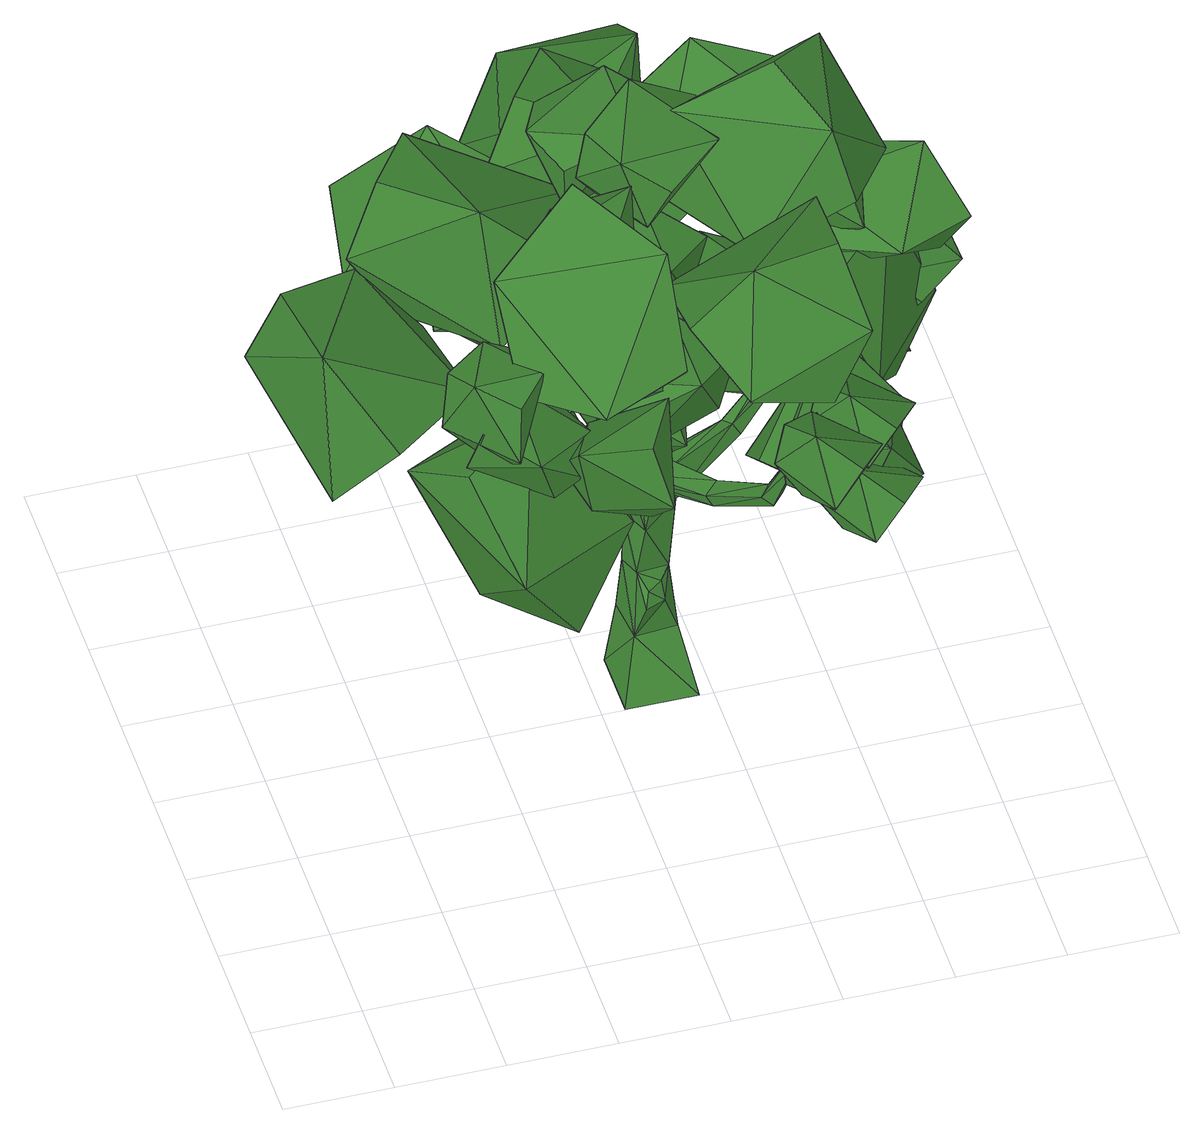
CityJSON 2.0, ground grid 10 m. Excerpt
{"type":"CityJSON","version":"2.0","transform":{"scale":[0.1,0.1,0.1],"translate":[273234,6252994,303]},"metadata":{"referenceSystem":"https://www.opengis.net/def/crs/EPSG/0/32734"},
"CityObjects":{
"tree1":{"type":"SolitaryVegetationObject","attributes":{"height":2.1,"width":0.16,"group":"standard","type":"broadleaf","footprint":[263524.83,6242753.34],"ground_height":17.25},"geometry":[{"type":"MultiSurface","lod":"2","boundaries":[[[0,1,2]],[[3,4,5]],[[0,6,7]],[[8,9,6]],[[9,10,11]],[[3,12,13]],[[2,8,0]],[[14,15,8]],[[15,16,10]],[[17,18,19]],[[2,20,14]],[[20,21,14]],[[22,16,21]],[[23,24,25]],[[7,20,1]],[[22,26,9]],[[9,23,22]],[[11,27,23]],[[28,29,30]],[[25,31,32]],[[33,34,35]],[[5,36,37]],[[38,39,40]],[[34,41,35]],[[28,38,34]],[[31,41,29]],[[39,42,43]],[[41,44,29]],[[29,39,30]],[[41,40,45]],[[46,42,47]],[[40,47,45]],[[39,46,40]],[[44,47,42]],[[48,49,50]],[[11,48,51]],[[11,12,3]],[[10,13,48]],[[52,53,54]],[[51,50,55]],[[12,55,52]],[[12,49,13]],[[56,57,58]],[[52,59,49]],[[49,56,50]],[[55,56,53]],[[60,57,61]],[[53,58,60]],[[53,61,54]],[[54,57,59]],[[62,63,64]],[[19,65,66]],[[67,65,62]],[[17,62,68]],[[10,17,32]],[[10,66,67]],[[16,19,66]],[[32,19,25]],[[64,69,70]],[[68,71,18]],[[18,63,65]],[[68,64,72]],[[70,73,74]],[[72,75,71]],[[63,75,69]],[[64,76,72]],[[73,77,74]],[[76,78,75]],[[75,73,69]],[[76,74,77]],[[79,80,81]],[[22,81,80]],[[9,79,6]],[[20,79,81]],[[82,83,84]],[[33,85,86]],[[33,28,34]],[[87,32,31]],[[33,36,88]],[[86,82,84]],[[27,37,82]],[[89,90,91]],[[82,92,93]],[[84,89,36]],[[37,89,92]],[[94,91,90]],[[89,95,92]],[[83,94,90]],[[93,95,94]],[[86,24,27]],[[86,85,24]],[[85,25,24]],[[5,87,88]],[[5,4,87]],[[4,32,87]],[[0,7,1]],[[0,8,6]],[[8,15,9]],[[9,15,10]],[[13,32,4]],[[4,3,13]],[[2,14,8]],[[14,21,15]],[[15,21,16]],[[17,68,18]],[[2,1,20]],[[20,22,21]],[[22,23,16]],[[25,16,23]],[[23,27,24]],[[7,6,20]],[[22,80,26]],[[9,11,23]],[[11,3,27]],[[28,31,29]],[[25,35,31]],[[35,25,85]],[[85,33,35]],[[37,3,5]],[[5,88,36]],[[38,30,39]],[[34,38,41]],[[28,30,38]],[[31,35,41]],[[39,44,42]],[[41,45,44]],[[29,44,39]],[[41,38,40]],[[46,43,42]],[[40,46,47]],[[39,43,46]],[[44,45,47]],[[48,13,49]],[[11,10,48]],[[11,51,12]],[[10,32,13]],[[52,55,53]],[[51,48,50]],[[12,51,55]],[[12,52,49]],[[56,59,57]],[[52,54,59]],[[49,59,56]],[[55,50,56]],[[60,58,57]],[[53,56,58]],[[53,60,61]],[[54,61,57]],[[62,65,63]],[[19,18,65]],[[67,66,65]],[[17,67,62]],[[10,67,17]],[[10,16,66]],[[16,25,19]],[[32,17,19]],[[64,63,69]],[[68,72,71]],[[18,71,63]],[[68,62,64]],[[70,69,73]],[[72,76,75]],[[63,71,75]],[[64,70,76]],[[73,78,77]],[[76,77,78]],[[75,78,73]],[[76,70,74]],[[79,26,80]],[[22,20,81]],[[9,26,79]],[[20,6,79]],[[82,93,83]],[[33,88,28]],[[28,88,31]],[[88,87,31]],[[33,84,36]],[[84,33,86]],[[86,27,82]],[[27,3,37]],[[89,83,90]],[[82,37,92]],[[84,83,89]],[[37,36,89]],[[94,95,91]],[[89,91,95]],[[83,93,94]],[[93,92,95]],[[96,97,98]],[[99,100,101]],[[102,103,104]],[[96,98,104]],[[105,106,107]],[[108,109,110]],[[111,112,113]],[[105,107,113]],[[114,115,116]],[[117,118,119]],[[120,121,122]],[[114,116,122]],[[123,124,125]],[[126,127,128]],[[129,130,131]],[[123,125,131]],[[132,133,134]],[[135,136,137]],[[138,139,140]],[[132,134,140]],[[141,142,143]],[[144,145,146]],[[147,148,149]],[[141,143,149]],[[150,151,152]],[[153,154,155]],[[156,157,158]],[[150,152,158]],[[159,160,161]],[[162,163,164]],[[165,166,167]],[[159,161,167]],[[168,169,170]],[[171,172,173]],[[174,175,176]],[[168,170,176]],[[177,178,179]],[[180,181,182]],[[183,184,185]],[[177,179,185]],[[186,187,188]],[[189,190,191]],[[192,193,194]],[[186,188,194]],[[195,196,197]],[[198,199,200]],[[201,202,203]],[[195,197,203]],[[204,205,206]],[[207,208,209]],[[210,211,212]],[[204,206,212]],[[213,214,215]],[[216,217,218]],[[219,220,221]],[[213,215,221]],[[222,223,224]],[[225,226,227]],[[228,229,230]],[[222,224,230]],[[231,232,233]],[[234,235,236]],[[237,238,239]],[[231,233,239]],[[240,241,242]],[[243,244,245]],[[246,247,248]],[[240,242,248]],[[249,250,251]],[[252,253,254]],[[255,256,257]],[[249,251,257]],[[258,259,260]],[[261,262,263]],[[264,265,266]],[[258,260,266]],[[267,268,269]],[[270,271,272]],[[273,274,275]],[[267,269,275]],[[276,277,278]],[[279,280,281]],[[282,283,284]],[[276,278,284]],[[285,286,287]],[[288,289,290]],[[291,292,293]],[[285,287,293]],[[294,295,296]],[[297,298,299]],[[300,301,302]],[[294,296,302]],[[303,304,305]],[[306,307,308]],[[309,310,311]],[[303,305,311]],[[312,313,314]],[[315,316,317]],[[318,319,320]],[[312,314,320]],[[321,322,323]],[[324,325,326]],[[327,328,329]],[[321,323,329]],[[330,331,332]],[[333,334,335]],[[336,337,338]],[[330,332,338]],[[339,340,341]],[[342,343,344]],[[345,346,347]],[[339,341,347]],[[348,349,350]],[[351,352,353]],[[354,355,356]],[[348,350,356]],[[357,358,359]],[[360,361,362]],[[363,364,365]],[[357,359,365]],[[366,367,368]],[[369,370,371]],[[372,373,374]],[[366,368,374]],[[375,376,377]],[[378,379,380]],[[381,382,383]],[[375,377,383]],[[384,385,386]],[[387,388,389]],[[390,391,392]],[[384,386,392]],[[393,394,395]],[[396,397,398]],[[399,400,401]],[[393,395,401]],[[402,403,404]],[[405,406,407]],[[408,409,410]],[[402,404,410]],[[411,412,413]],[[414,415,416]],[[417,418,419]],[[411,413,419]],[[419,416,417]],[[419,413,416]],[[413,414,416]],[[419,412,411]],[[419,418,412]],[[418,420,412]],[[416,418,417]],[[416,415,418]],[[415,420,418]],[[413,415,414]],[[413,412,415]],[[412,420,415]],[[410,407,408]],[[410,404,407]],[[404,405,407]],[[410,403,402]],[[410,409,403]],[[409,421,403]],[[407,409,408]],[[407,406,409]],[[406,421,409]],[[404,406,405]],[[404,403,406]],[[403,421,406]],[[401,398,399]],[[401,395,398]],[[395,396,398]],[[401,394,393]],[[401,400,394]],[[400,422,394]],[[398,400,399]],[[398,397,400]],[[397,422,400]],[[395,397,396]],[[395,394,397]],[[394,422,397]],[[392,389,390]],[[392,386,389]],[[386,387,389]],[[392,385,384]],[[392,391,385]],[[391,423,385]],[[389,391,390]],[[389,388,391]],[[388,423,391]],[[386,388,387]],[[386,385,388]],[[385,423,388]],[[383,380,381]],[[383,377,380]],[[377,378,380]],[[383,376,375]],[[383,382,376]],[[382,424,376]],[[380,382,381]],[[380,379,382]],[[379,424,382]],[[377,379,378]],[[377,376,379]],[[376,424,379]],[[374,371,372]],[[374,368,371]],[[368,369,371]],[[374,367,366]],[[374,373,367]],[[373,425,367]],[[371,373,372]],[[371,370,373]],[[370,425,373]],[[368,370,369]],[[368,367,370]],[[367,425,370]],[[365,362,363]],[[365,359,362]],[[359,360,362]],[[365,358,357]],[[365,364,358]],[[364,426,358]],[[362,364,363]],[[362,361,364]],[[361,426,364]],[[359,361,360]],[[359,358,361]],[[358,426,361]],[[356,353,354]],[[356,350,353]],[[350,351,353]],[[356,349,348]],[[356,355,349]],[[355,427,349]],[[353,355,354]],[[353,352,355]],[[352,427,355]],[[350,352,351]],[[350,349,352]],[[349,427,352]],[[347,344,345]],[[347,341,344]],[[341,342,344]],[[347,340,339]],[[347,346,340]],[[346,428,340]],[[344,346,345]],[[344,343,346]],[[343,428,346]],[[341,343,342]],[[341,340,343]],[[340,428,343]],[[338,335,336]],[[338,332,335]],[[332,333,335]],[[338,331,330]],[[338,337,331]],[[337,429,331]],[[335,337,336]],[[335,334,337]],[[334,429,337]],[[332,334,333]],[[332,331,334]],[[331,429,334]],[[329,326,327]],[[329,323,326]],[[323,324,326]],[[329,322,321]],[[329,328,322]],[[328,430,322]],[[326,328,327]],[[326,325,328]],[[325,430,328]],[[323,325,324]],[[323,322,325]],[[322,430,325]],[[320,317,318]],[[320,314,317]],[[314,315,317]],[[320,313,312]],[[320,319,313]],[[319,431,313]],[[317,319,318]],[[317,316,319]],[[316,431,319]],[[314,316,315]],[[314,313,316]],[[313,431,316]],[[311,308,309]],[[311,305,308]],[[305,306,308]],[[311,304,303]],[[311,310,304]],[[310,432,304]],[[308,310,309]],[[308,307,310]],[[307,432,310]],[[305,307,306]],[[305,304,307]],[[304,432,307]],[[302,299,300]],[[302,296,299]],[[296,297,299]],[[302,295,294]],[[302,301,295]],[[301,433,295]],[[299,301,300]],[[299,298,301]],[[298,433,301]],[[296,298,297]],[[296,295,298]],[[295,433,298]],[[293,290,291]],[[293,287,290]],[[287,288,290]],[[293,286,285]],[[293,292,286]],[[292,434,286]],[[290,292,291]],[[290,289,292]],[[289,434,292]],[[287,289,288]],[[287,286,289]],[[286,434,289]],[[284,281,282]],[[284,278,281]],[[278,279,281]],[[284,277,276]],[[284,283,277]],[[283,435,277]],[[281,283,282]],[[281,280,283]],[[280,435,283]],[[278,280,279]],[[278,277,280]],[[277,435,280]],[[275,272,273]],[[275,269,272]],[[269,270,272]],[[275,268,267]],[[275,274,268]],[[274,436,268]],[[272,274,273]],[[272,271,274]],[[271,436,274]],[[269,271,270]],[[269,268,271]],[[268,436,271]],[[266,263,264]],[[266,260,263]],[[260,261,263]],[[266,259,258]],[[266,265,259]],[[265,437,259]],[[263,265,264]],[[263,262,265]],[[262,437,265]],[[260,262,261]],[[260,259,262]],[[259,437,262]],[[257,254,255]],[[257,251,254]],[[251,252,254]],[[257,250,249]],[[257,256,250]],[[256,438,250]],[[254,256,255]],[[254,253,256]],[[253,438,256]],[[251,253,252]],[[251,250,253]],[[250,438,253]],[[248,245,246]],[[248,242,245]],[[242,243,245]],[[248,241,240]],[[248,247,241]],[[247,439,241]],[[245,247,246]],[[245,244,247]],[[244,439,247]],[[242,244,243]],[[242,241,244]],[[241,439,244]],[[239,236,237]],[[239,233,236]],[[233,234,236]],[[239,232,231]],[[239,238,232]],[[238,440,232]],[[236,238,237]],[[236,235,238]],[[235,440,238]],[[233,235,234]],[[233,232,235]],[[232,440,235]],[[230,227,228]],[[230,224,227]],[[224,225,227]],[[230,223,222]],[[230,229,223]],[[229,441,223]],[[227,229,228]],[[227,226,229]],[[226,441,229]],[[224,226,225]],[[224,223,226]],[[223,441,226]],[[221,218,219]],[[221,215,218]],[[215,216,218]],[[221,214,213]],[[221,220,214]],[[220,442,214]],[[218,220,219]],[[218,217,220]],[[217,442,220]],[[215,217,216]],[[215,214,217]],[[214,442,217]],[[212,209,210]],[[212,206,209]],[[206,207,209]],[[212,205,204]],[[212,211,205]],[[211,443,205]],[[209,211,210]],[[209,208,211]],[[208,443,211]],[[206,208,207]],[[206,205,208]],[[205,443,208]],[[203,200,201]],[[203,197,200]],[[197,198,200]],[[203,196,195]],[[203,202,196]],[[202,444,196]],[[200,202,201]],[[200,199,202]],[[199,444,202]],[[197,199,198]],[[197,196,199]],[[196,444,199]],[[194,191,192]],[[194,188,191]],[[188,189,191]],[[194,187,186]],[[194,193,187]],[[193,445,187]],[[191,193,192]],[[191,190,193]],[[190,445,193]],[[188,190,189]],[[188,187,190]],[[187,445,190]],[[185,182,183]],[[185,179,182]],[[179,180,182]],[[185,178,177]],[[185,184,178]],[[184,446,178]],[[182,184,183]],[[182,181,184]],[[181,446,184]],[[179,181,180]],[[179,178,181]],[[178,446,181]],[[176,173,174]],[[176,170,173]],[[170,171,173]],[[176,169,168]],[[176,175,169]],[[175,447,169]],[[173,175,174]],[[173,172,175]],[[172,447,175]],[[170,172,171]],[[170,169,172]],[[169,447,172]],[[167,164,165]],[[167,161,164]],[[161,162,164]],[[167,160,159]],[[167,166,160]],[[166,448,160]],[[164,166,165]],[[164,163,166]],[[163,448,166]],[[161,163,162]],[[161,160,163]],[[160,448,163]],[[158,155,156]],[[158,152,155]],[[152,153,155]],[[158,151,150]],[[158,157,151]],[[157,449,151]],[[155,157,156]],[[155,154,157]],[[154,449,157]],[[152,154,153]],[[152,151,154]],[[151,449,154]],[[149,146,147]],[[149,143,146]],[[143,144,146]],[[149,142,141]],[[149,148,142]],[[148,450,142]],[[146,148,147]],[[146,145,148]],[[145,450,148]],[[143,145,144]],[[143,142,145]],[[142,450,145]],[[140,137,138]],[[140,134,137]],[[134,135,137]],[[140,133,132]],[[140,139,133]],[[139,451,133]],[[137,139,138]],[[137,136,139]],[[136,451,139]],[[134,136,135]],[[134,133,136]],[[133,451,136]],[[131,128,129]],[[131,125,128]],[[125,126,128]],[[131,124,123]],[[131,130,124]],[[130,452,124]],[[128,130,129]],[[128,127,130]],[[127,452,130]],[[125,127,126]],[[125,124,127]],[[124,452,127]],[[122,119,120]],[[122,116,119]],[[116,117,119]],[[122,115,114]],[[122,121,115]],[[121,453,115]],[[119,121,120]],[[119,118,121]],[[118,453,121]],[[116,118,117]],[[116,115,118]],[[115,453,118]],[[113,110,111]],[[113,107,110]],[[107,108,110]],[[113,106,105]],[[113,112,106]],[[112,454,106]],[[110,112,111]],[[110,109,112]],[[109,454,112]],[[107,109,108]],[[107,106,109]],[[106,454,109]],[[104,101,102]],[[104,98,101]],[[98,99,101]],[[104,97,96]],[[104,103,97]],[[103,455,97]],[[101,103,102]],[[101,100,103]],[[100,455,103]],[[98,100,99]],[[98,97,100]],[[97,455,100]]]}]}
},
"vertices":[
[387,366,4],[321,301,4],[321,366,4],[369,331,247],[364,343,247],[365,330,258],[376,329,64],[387,301,4],[371,373,63],[372,344,122],[361,354,210],[374,329,212],[433,359,258],[427,370,254],[332,369,63],[364,369,123],[335,355,183],[351,389,237],[333,439,278],[341,383,234],[336,325,64],[335,361,123],[341,335,129],[347,327,183],[341,323,239],[335,334,237],[361,329,120],[351,316,241],[323,332,324],[258,343,404],[262,332,411],[314,345,319],[355,350,243],[342,315,261],[312,322,317],[303,335,312],[395,275,277],[403,276,262],[257,324,401],[154,332,389],[152,325,380],[254,335,394],[98,337,421],[100,333,423],[152,342,382],[151,334,373],[98,330,420],[96,334,418],[436,372,241],[468,372,304],[480,374,300],[441,360,243],[470,362,307],[465,351,364],[454,349,368],[482,364,302],[463,360,363],[511,363,409],[514,364,407],[453,358,366],[514,361,408],[511,360,410],[354,451,259],[327,491,265],[346,493,265],[329,447,258],[339,392,210],[355,393,220],[347,441,280],[332,526,246],[348,527,246],[329,496,281],[340,497,281],[330,574,271],[339,575,272],[334,530,260],[344,531,261],[336,572,279],[331,571,278],[362,320,105],[347,319,119],[343,311,106],[389,264,258],[417,214,306],[382,264,272],[337,323,248],[346,314,251],[358,340,256],[359,329,268],[427,225,309],[435,191,365],[439,196,366],[438,220,301],[427,209,298],[440,187,363],[445,193,364],[595,389,446],[561,317,517],[612,350,376],[562,301,334],[526,225,401],[502,356,325],[463,397,384],[424,325,453],[530,429,417],[164,382,421],[176,277,436],[114,393,358],[40,362,348],[47,255,360],[8,392,417],[37,381,493],[44,276,510],[112,409,478],[251,217,446],[285,149,370],[194,265,413],[126,241,375],[155,174,296],[97,196,436],[134,134,474],[164,63,399],[201,176,496],[468,152,646],[477,252,609],[388,135,650],[333,141,590],[338,240,551],[373,92,538],[450,100,511],[459,198,469],[484,101,585],[317,95,586],[313,143,682],[241,81,561],[180,135,555],[170,184,649],[220,186,505],[292,221,517],[286,274,611],[333,152,530],[468,250,345],[403,213,360],[492,265,396],[505,229,440],[442,191,458],[539,193,408],[524,164,360],[461,124,376],[508,211,330],[536,386,540],[601,349,555],[537,400,484],[544,364,438],[609,326,449],[500,329,452],[493,300,502],[556,259,515],[494,347,536],[189,373,421],[111,445,436],[234,397,358],[270,470,348],[195,545,360],[313,467,417],[285,457,493],[211,532,510],[246,386,478],[255,591,421],[315,679,436],[286,551,358],[363,525,348],[427,610,360],[366,482,417],[352,509,493],[416,593,510],[277,537,478],[480,371,468],[382,410,483],[514,410,405],[521,491,395],[425,534,407],[563,503,464],[540,484,540],[444,527,557],[529,404,525],[373,553,508],[446,476,522],[327,531,444],[286,461,435],[356,381,446],[243,466,504],[272,475,579],[342,395,597],[315,543,564],[232,490,500],[305,414,515],[185,468,437],[145,398,427],[215,318,439],[102,404,496],[131,412,572],[200,333,589],[174,480,557],[465,341,690],[377,360,638],[499,277,658],[517,265,581],[430,281,526],[562,330,574],[542,405,589],[456,426,533],[520,392,664],[312,652,368],[223,620,325],[345,591,405],[363,520,373],[276,482,329],[408,549,315],[388,602,260],[303,568,212],[366,659,311],[300,353,638],[351,395,651],[292,354,587],[326,345,550],[379,386,560],[340,298,567],[358,286,614],[412,326,626],[318,305,640],[359,338,458],[410,380,471],[351,338,408],[385,329,371],[437,371,380],[399,282,388],[417,271,434],[470,310,446],[377,290,461],[259,437,454],[311,479,467],[251,437,404],[286,428,367],[338,470,376],[300,382,384],[318,370,431],[371,409,442],[278,389,457],[247,482,362],[306,496,393],[227,526,346],[250,561,316],[309,578,344],[260,528,277],[287,485,280],[347,499,307],[258,463,316],[282,354,597],[344,353,622],[261,400,608],[281,446,596],[344,448,621],[285,438,546],[310,399,522],[373,400,544],[285,361,546],[282,145,493],[344,144,518],[261,191,504],[281,237,492],[344,240,517],[285,229,442],[310,191,418],[373,192,441],[285,153,443],[282,240,541],[344,239,566],[261,285,552],[281,331,541],[344,334,565],[285,323,490],[310,285,466],[373,286,489],[285,247,491],[214,132,470],[218,87,520],[250,168,478],[300,161,486],[307,118,537],[309,136,442],[285,93,426],[292,47,475],[237,111,429],[452,369,524],[455,325,575],[487,405,533],[537,398,541],[544,355,592],[546,373,497],[522,330,481],[529,284,530],[475,349,484],[232,310,554],[236,266,605],[268,347,563],[318,340,570],[325,296,621],[327,314,527],[303,271,511],[310,225,560],[256,290,513],[273,300,378],[277,255,428],[309,336,386],[359,329,394],[366,285,445],[367,303,350],[344,260,334],[351,214,383],[296,279,336],[364,247,467],[368,203,517],[399,283,475],[450,276,483],[457,233,534],[458,251,439],[435,208,423],[442,162,472],[387,227,426],[240,463,372],[243,418,422],[275,499,380],[325,492,388],[332,449,439],[334,466,344],[310,424,328],[317,377,377],[263,442,331],[467,203,434],[525,177,412],[431,191,400],[419,143,384],[475,115,360],[410,124,431],[442,123,471],[499,94,450],[450,173,472],[448,146,492],[464,103,512],[478,166,482],[507,155,460],[526,113,479],[486,146,430],[457,121,429],[474,78,447],[437,138,456],[448,123,425],[464,80,446],[478,143,416],[507,132,394],[526,90,413],[486,123,363],[457,98,363],[474,55,381],[437,115,390],[399,79,517],[415,36,537],[429,99,507],[458,88,485],[477,46,504],[437,79,455],[408,54,454],[425,10,472],[388,71,481],[322,160,506],[272,138,526],[313,184,470],[284,218,467],[232,199,486],[302,242,500],[309,230,542],[258,211,564],[334,194,532],[227,105,476],[185,88,514],[207,123,441],[177,157,441],[134,142,478],[204,186,463],[223,180,502],[182,166,541],[245,142,492],[589,314,401],[635,348,409],[557,326,430],[541,366,436],[585,403,446],[528,373,394],[553,370,358],[598,407,365],[567,329,364],[546,289,383],[580,316,344],[541,316,418],[527,358,417],[560,388,379],[488,350,398],[482,329,358],[513,358,318],[504,292,369],[171,100,575],[168,94,517],[201,132,583],[202,174,567],[199,170,509],[161,185,581],[123,163,573],[117,159,515],[136,124,588],[159,138,480],[570,370,324],[632,406,412],[143,123,532],[225,171,537],[449,7,516],[498,51,424],[498,74,491],[533,113,394],[301,389,441],[425,173,537],[335,226,447],[294,237,624],[513,295,594],[276,58,539],[390,286,554],[390,192,506],[390,401,610],[355,533,364],[370,476,435],[469,377,439],[410,393,619],[218,536,263],[371,366,535],[281,310,522],[422,372,530],[361,515,491],[422,677,444],[129,550,444],[626,289,514],[398,154,408],[253,229,702],[429,287,521],[219,89,311],[94,209,444],[483,247,496]
]}
